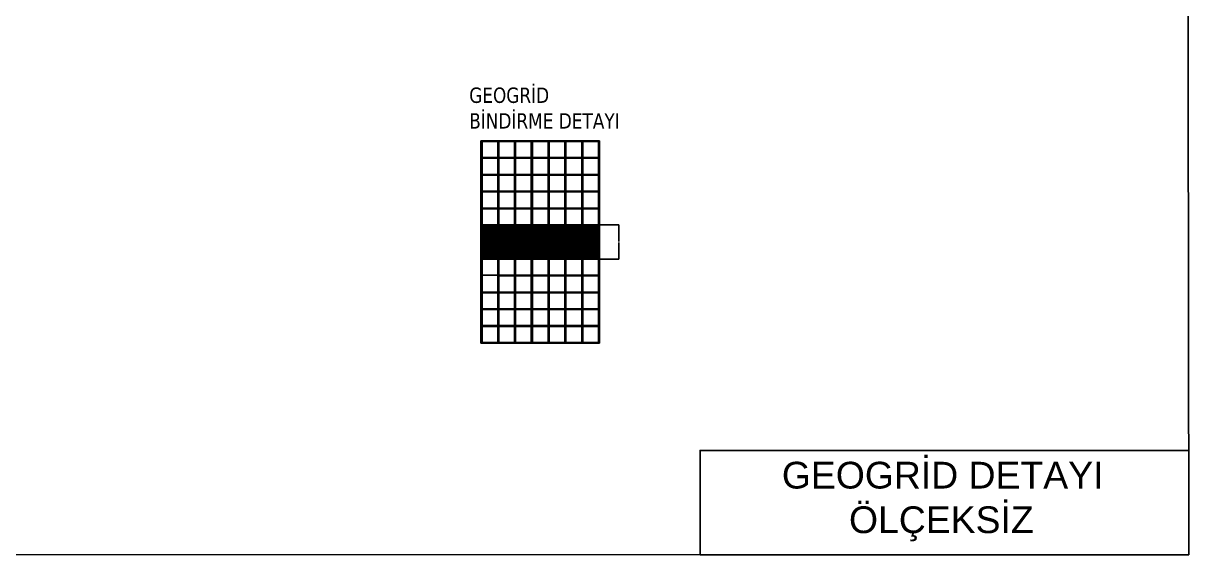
# Model space of a CAD drawing. Header units: millimetres. Extents: x -2888 to 18917, y -816 to 5133.
# Drawn here: x 16307 to 18917, y -816 to 373 of the extents above; entities that cross this region are included whole.
import ezdxf

# ---------------------------------------------------------------- set-up
doc = ezdxf.new("R2010")
doc.units = ezdxf.units.MM
for name, color, linetype in [('CPD_antet2', 190, 'Continuous'), ('DIM', 140, 'Continuous'), ('iksa shotcrete', 2, 'Continuous'), ('iksa ölçü', 7, 'Continuous'), ('Yazı', 30, 'Continuous')]:
    doc.layers.add(name, color=color, linetype=linetype)
doc.styles.add('ARIAL', font='arial.ttf', dxfattribs={"width": 0.8})
doc.styles.get("Standard").update_dxf_attribs({"font": 'arial.ttf'})
doc.dimstyles.get("Standard").update_dxf_attribs({"dimtxt": 0.18, "dimasz": 0.18, "dimexe": 0.18, "dimexo": 0.0625, "dimgap": 0.09, "dimtad": 0, "dimtih": 1, "dimtoh": 1, "dimdec": 4, "dimzin": 0, "dimdsep": 46, "dimtxsty": 'Standard', "dimcen": 0.09, "dimadec": 0, "dimazin": 0, "dimtfac": 1, "dimtdec": 4, "dimtofl": 0, "dimtmove": 0, "dimatfit": 3, "dimfxl": 1, "dimtolj": 1, "dimtzin": 0, "dimarcsym": 0})
pattern_1 = [(45, (7682.4064, -2165.429), (-2.8155646, 2.8155646), []), (45, (7685.222, -2165.429), (-2.8155646, 2.8155646), [4.9772621, -0.9954524, 0, -0.9954524])]

# ---------------------------------------------------------------- blocks, each defined once
blk = doc.blocks.new('*D51')
at = {"layer": 'Defpoints', "color": 0}
for p in [(17597.5, -77.7), (17597.5, -154.4), (17640.3, -154.4)]:
    blk.add_point(p, dxfattribs=at)
at = {"layer": 'DIM', "color": 0, "lineweight": -2}
for p, q in [((17597.6, -77.7), (17640.4, -77.7)), ((17640.3, -77.8), (17640.3, -115.1)), ((17640.3, -154.4), (17640.3, -117.1)), ((17597.6, -154.4), (17640.4, -154.4))]:
    blk.add_line(p, q, dxfattribs=at)
at = {"layer": 'DIM', "color": 0}
for points in [[(17640.2, -77.8), (17640.3, -77.8), (17640.3, -77.7)], [(17640.2, -154.4), (17640.3, -154.4), (17640.3, -154.4)]]:
    blk.add_solid(points, dxfattribs=at)
at = {"layer": 'DIM', "color": 1, "insert": (17640.3, -116.1), "char_height": 0.18, "attachment_point": 5, "rotation": 90}
blk.add_mtext('\\A1;{\\H1.5x;MİN. 20CM}', dxfattribs=at)

msp = doc.modelspace()

# ---------------------------------------------------------------- hatches: boundary and pattern name
at = {"layer": 'iksa ölçü', "ltscale": 1.3}
h = msp.add_hatch(dxfattribs=at)
h.set_pattern_fill('ANSI35', color=256, scale=0.627057, style=0)
h.set_pattern_definition(pattern_1)
h.paths.add_polyline_path([(17369.2177, -115.3156), (17369.2177, -79.1971), (17334.1025, -79.1971), (17334.1025, -115.3156)])
h.paths.add_polyline_path([(17369.2177, -152.939), (17369.2177, -116.8205), (17334.1025, -116.8205), (17334.1025, -152.939)])
h = msp.add_hatch(dxfattribs=at)
h.set_pattern_fill('ANSI35', color=256, scale=0.627057, style=0)
h.set_pattern_definition(pattern_1)
h.paths.add_polyline_path([(17406.8411, -79.1971), (17371.7259, -79.1971), (17371.7259, -115.3156), (17406.8411, -115.3156)])
h.paths.add_polyline_path([(17444.4645, -79.1971), (17409.3493, -79.1971), (17409.3493, -115.3156), (17444.4645, -115.3156)])
h.paths.add_polyline_path([(17444.4645, -116.8205), (17409.3493, -116.8205), (17409.3493, -152.939), (17444.4645, -152.939)])
h.paths.add_polyline_path([(17406.8411, -116.8205), (17371.7259, -116.8205), (17371.7259, -152.939), (17406.8411, -152.939)])
h = msp.add_hatch(dxfattribs=at)
h.set_pattern_fill('ANSI35', color=256, scale=0.627057, style=0)
h.set_pattern_definition([(45, (7757.6532, -2165.429), (-2.8155646, 2.8155646), []), (45, (7760.4688, -2165.429), (-2.8155646, 2.8155646), [4.9772621, -0.9954524, 0, -0.9954524])])
h.paths.add_polyline_path([(17482.0879, -79.1971), (17446.9727, -79.1971), (17446.9727, -115.3156), (17482.0879, -115.3156)])
h.paths.add_polyline_path([(17519.7113, -79.1971), (17484.5961, -79.1971), (17484.5961, -115.3156), (17519.7113, -115.3156)])
h.paths.add_polyline_path([(17519.7113, -116.8205), (17484.5961, -116.8205), (17484.5961, -152.939), (17519.7113, -152.939)])
h.paths.add_polyline_path([(17482.0879, -116.8205), (17446.9727, -116.8205), (17446.9727, -152.939), (17482.0879, -152.939)])
h = msp.add_hatch(dxfattribs=at)
h.set_pattern_fill('ANSI35', color=256, scale=0.627057, style=0)
h.set_pattern_definition([(45, (7832.9, -2165.429), (-2.8155646, 2.8155646), []), (45, (7835.7156, -2165.429), (-2.8155646, 2.8155646), [4.9772621, -0.9954524, 0, -0.9954524])])
h.paths.add_polyline_path([(17557.3347, -79.1971), (17522.2195, -79.1971), (17522.2195, -115.3156), (17557.3347, -115.3156)])
h.paths.add_polyline_path([(17594.9581, -79.1971), (17559.8429, -79.1971), (17559.8429, -115.3156), (17594.9581, -115.3156)])
h.paths.add_polyline_path([(17594.9581, -116.8205), (17559.8429, -116.8205), (17559.8429, -152.939), (17594.9581, -152.939)])
h.paths.add_polyline_path([(17557.3347, -116.8205), (17522.2195, -116.8205), (17522.2195, -152.939), (17557.3347, -152.939)])

# ---------------------------------------------------------------- linework, layer by layer
at = {"layer": 'CPD_antet2', "ltscale": 0.1}
for points in [[(2463.5611, -812.5803), (18916.8534, -816.106), (18908.9418, 5132.632), (2463.5611, 5107.77)], [(18916.8534, -582.5477), (17822.7006, -582.5477), (17822.7006, -816.106), (18916.8534, -816.106)]]:
    msp.add_lwpolyline(points, close=True, dxfattribs=at)
at = {"layer": 'iksa shotcrete'}
for p, q in [((17331.5943, -154.4439, -4082152320.988), (17331.5943, 110.4248, -4082152320.988)), ((17334.1025, 72.8014, -4082152320.988), (17334.1025, 108.9199, -4082152320.988)), ((17369.2177, 72.8014, -4082152320.988), (17369.2177, 108.9199, -4082152320.988)), ((17371.7259, 72.8014, -4082152320.988), (17371.7259, 108.9199, -4082152320.988)), ((17406.8411, 72.8014, -4082152320.988), (17406.8411, 108.9199, -4082152320.988)), ((17409.3493, 72.8014, -4082152320.988), (17409.3493, 108.9199, -4082152320.988)), ((17444.4645, 72.8014, -4082152320.988), (17444.4645, 108.9199, -4082152320.988)), ((17446.9727, 72.8014, -4082152320.988), (17446.9727, 108.9199, -4082152320.988)), ((17482.0879, 72.8014, -4082152320.988), (17482.0879, 108.9199, -4082152320.988)), ((17484.5961, 72.8014, -4082152320.988), (17484.5961, 108.9199, -4082152320.988)), ((17519.7113, 72.8014, -4082152320.988), (17519.7113, 108.9199, -4082152320.988)), ((17522.2195, 72.8014, -4082152320.988), (17522.2195, 108.9199, -4082152320.988)), ((17557.3347, 72.8014, -4082152320.988), (17557.3347, 108.9199, -4082152320.988)), ((17559.8429, 72.8014, -4082152320.988), (17559.8429, 108.9199, -4082152320.988)), ((17594.9581, 72.8014, -4082152320.988), (17594.9581, 108.9199, -4082152320.988)), ((17597.4663, -154.4439, -4082152320.988), (17597.4663, 110.4248, -4082152320.988)), ((17334.1025, 35.178, -4082152320.988), (17334.1025, 71.2965, -4082152320.988)), ((17369.2177, 35.178, -4082152320.988), (17369.2177, 71.2965, -4082152320.988)), ((17371.7259, 35.178, -4082152320.988), (17371.7259, 71.2965, -4082152320.988)), ((17406.8411, 35.178, -4082152320.988), (17406.8411, 71.2965, -4082152320.988)), ((17409.3493, 35.178, -4082152320.988), (17409.3493, 71.2965, -4082152320.988)), ((17444.4645, 35.178, -4082152320.988), (17444.4645, 71.2965, -4082152320.988)), ((17446.9727, 35.178, -4082152320.988), (17446.9727, 71.2965, -4082152320.988)), ((17482.0879, 35.178, -4082152320.988), (17482.0879, 71.2965, -4082152320.988)), ((17484.5961, 35.178, -4082152320.988), (17484.5961, 71.2965, -4082152320.988)), ((17519.7113, 35.178, -4082152320.988), (17519.7113, 71.2965, -4082152320.988)), ((17522.2195, 35.178, -4082152320.988), (17522.2195, 71.2965, -4082152320.988)), ((17557.3347, 35.178, -4082152320.988), (17557.3347, 71.2965, -4082152320.988)), ((17559.8429, 35.178, -4082152320.988), (17559.8429, 71.2965, -4082152320.988)), ((17594.9581, 35.178, -4082152320.988), (17594.9581, 71.2965, -4082152320.988)), ((17334.1025, -2.4454, -4082152320.988), (17334.1025, 33.6731, -4082152320.988)), ((17369.2177, -2.4454, -4082152320.988), (17369.2177, 33.6731, -4082152320.988)), ((17371.7259, -2.4454, -4082152320.988), (17371.7259, 33.6731, -4082152320.988)), ((17406.8411, -2.4454, -4082152320.988), (17406.8411, 33.6731, -4082152320.988)), ((17409.3493, -2.4454, -4082152320.988), (17409.3493, 33.6731, -4082152320.988)), ((17444.4645, -2.4454, -4082152320.988), (17444.4645, 33.6731, -4082152320.988)), ((17446.9727, -2.4454, -4082152320.988), (17446.9727, 33.6731, -4082152320.988)), ((17482.0879, -2.4454, -4082152320.988), (17482.0879, 33.6731, -4082152320.988)), ((17484.5961, -2.4454, -4082152320.988), (17484.5961, 33.6731, -4082152320.988)), ((17519.7113, -2.4454, -4082152320.988), (17519.7113, 33.6731, -4082152320.988)), ((17522.2195, -2.4454, -4082152320.988), (17522.2195, 33.6731, -4082152320.988)), ((17557.3347, -2.4454, -4082152320.988), (17557.3347, 33.6731, -4082152320.988)), ((17559.8429, -2.4454, -4082152320.988), (17559.8429, 33.6731, -4082152320.988)), ((17594.9581, -2.4454, -4082152320.988), (17594.9581, 33.6731, -4082152320.988)), ((17334.1025, -40.0688, -4082152320.988), (17334.1025, -3.9503, -4082152320.988)), ((17369.2177, -40.0688, -4082152320.988), (17369.2177, -3.9503, -4082152320.988)), ((17371.7259, -40.0688, -4082152320.988), (17371.7259, -3.9503, -4082152320.988)), ((17406.8411, -40.0688, -4082152320.988), (17406.8411, -3.9503, -4082152320.988)), ((17409.3493, -40.0688, -4082152320.988), (17409.3493, -3.9503, -4082152320.988)), ((17444.4645, -40.0688, -4082152320.988), (17444.4645, -3.9503, -4082152320.988)), ((17446.9727, -40.0688, -4082152320.988), (17446.9727, -3.9503, -4082152320.988)), ((17482.0879, -40.0688, -4082152320.988), (17482.0879, -3.9503, -4082152320.988)), ((17484.5961, -40.0688, -4082152320.988), (17484.5961, -3.9503, -4082152320.988)), ((17519.7113, -40.0688, -4082152320.988), (17519.7113, -3.9503, -4082152320.988)), ((17522.2195, -40.0688, -4082152320.988), (17522.2195, -3.9503, -4082152320.988)), ((17557.3347, -40.0688, -4082152320.988), (17557.3347, -3.9503, -4082152320.988)), ((17559.8429, -40.0688, -4082152320.988), (17559.8429, -3.9503, -4082152320.988)), ((17594.9581, -40.0688, -4082152320.988), (17594.9581, -3.9503, -4082152320.988)), ((17334.1025, -77.6922, -4082152320.988), (17334.1025, -41.5737, -4082152320.988)), ((17369.2177, -77.6922, -4082152320.988), (17369.2177, -41.5737, -4082152320.988)), ((17371.7259, -77.6922, -4082152320.988), (17371.7259, -41.5737, -4082152320.988)), ((17406.8411, -77.6922, -4082152320.988), (17406.8411, -41.5737, -4082152320.988)), ((17409.3493, -77.6922, -4082152320.988), (17409.3493, -41.5737, -4082152320.988)), ((17444.4645, -77.6922, -4082152320.988), (17444.4645, -41.5737, -4082152320.988)), ((17446.9727, -77.6922, -4082152320.988), (17446.9727, -41.5737, -4082152320.988)), ((17482.0879, -77.6922, -4082152320.988), (17482.0879, -41.5737, -4082152320.988)), ((17484.5961, -77.6922, -4082152320.988), (17484.5961, -41.5737, -4082152320.988)), ((17519.7113, -77.6922, -4082152320.988), (17519.7113, -41.5737, -4082152320.988)), ((17522.2195, -77.6922, -4082152320.988), (17522.2195, -41.5737, -4082152320.988)), ((17522.2195, -77.6922, -4082152320.988), (17522.2195, -41.5737, -4082152320.988)), ((17557.3347, -77.6922, -4082152320.988), (17557.3347, -41.5737, -4082152320.988)), ((17557.3347, -77.6922, -4082152320.988), (17557.3347, -41.5737, -4082152320.988)), ((17559.8429, -77.6922, -4082152320.988), (17559.8429, -41.5737, -4082152320.988)), ((17559.8429, -77.6922, -4082152320.988), (17559.8429, -41.5737, -4082152320.988)), ((17594.9581, -77.6922, -4082152320.988), (17594.9581, -41.5737, -4082152320.988)), ((17594.9581, -77.6922, -4082152320.988), (17594.9581, -41.5737, -4082152320.988)), ((17597.4663, -77.6922, -4082152320.988), (17597.4663, -41.5737, -4082152320.988)), ((17331.5943, -342.5609, -4082152320.988), (17331.5943, -77.6922, -4082152320.988)), ((17597.4663, -342.5609, -4082152320.988), (17597.4663, -77.6922, -4082152320.988)), ((17334.1025, -115.3156, -4082152320.988), (17334.1025, -79.1971, -4082152320.988)), ((17369.2177, -115.3156, -4082152320.988), (17369.2177, -79.1971, -4082152320.988)), ((17371.7259, -115.3156, -4082152320.988), (17371.7259, -79.1971, -4082152320.988)), ((17406.8411, -115.3156, -4082152320.988), (17406.8411, -79.1971, -4082152320.988)), ((17409.3493, -115.3156, -4082152320.988), (17409.3493, -79.1971, -4082152320.988)), ((17444.4645, -115.3156, -4082152320.988), (17444.4645, -79.1971, -4082152320.988)), ((17446.9727, -115.3156, -4082152320.988), (17446.9727, -79.1971, -4082152320.988)), ((17482.0879, -115.3156, -4082152320.988), (17482.0879, -79.1971, -4082152320.988)), ((17484.5961, -115.3156, -4082152320.988), (17484.5961, -79.1971, -4082152320.988)), ((17519.7113, -115.3156, -4082152320.988), (17519.7113, -79.1971, -4082152320.988)), ((17522.2195, -115.3156, -4082152320.988), (17522.2195, -79.1971, -4082152320.988)), ((17522.2195, -115.3156, -4082152320.988), (17522.2195, -79.1971, -4082152320.988)), ((17557.3347, -115.3156, -4082152320.988), (17557.3347, -79.1971, -4082152320.988)), ((17557.3347, -115.3156, -4082152320.988), (17557.3347, -79.1971, -4082152320.988)), ((17559.8429, -115.3156, -4082152320.988), (17559.8429, -79.1971, -4082152320.988)), ((17559.8429, -115.3156, -4082152320.988), (17559.8429, -79.1971, -4082152320.988)), ((17594.9581, -115.3156, -4082152320.988), (17594.9581, -79.1971, -4082152320.988)), ((17594.9581, -115.3156, -4082152320.988), (17594.9581, -79.1971, -4082152320.988)), ((17597.4663, -115.3156, -4082152320.988), (17597.4663, -79.1971, -4082152320.988)), ((17334.1025, -152.939, -4082152320.988), (17334.1025, -116.8205, -4082152320.988)), ((17369.2177, -152.939, -4082152320.988), (17369.2177, -116.8205, -4082152320.988)), ((17371.7259, -152.939, -4082152320.988), (17371.7259, -116.8205, -4082152320.988)), ((17406.8411, -152.939, -4082152320.988), (17406.8411, -116.8205, -4082152320.988)), ((17409.3493, -152.939, -4082152320.988), (17409.3493, -116.8205, -4082152320.988)), ((17444.4645, -152.939, -4082152320.988), (17444.4645, -116.8205, -4082152320.988)), ((17446.9727, -152.939, -4082152320.988), (17446.9727, -116.8205, -4082152320.988)), ((17482.0879, -152.939, -4082152320.988), (17482.0879, -116.8205, -4082152320.988)), ((17484.5961, -152.939, -4082152320.988), (17484.5961, -116.8205, -4082152320.988)), ((17519.7113, -152.939, -4082152320.988), (17519.7113, -116.8205, -4082152320.988)), ((17522.2195, -152.939, -4082152320.988), (17522.2195, -116.8205, -4082152320.988)), ((17522.2195, -152.939, -4082152320.988), (17522.2195, -116.8205, -4082152320.988)), ((17557.3347, -152.939, -4082152320.988), (17557.3347, -116.8205, -4082152320.988)), ((17557.3347, -152.939, -4082152320.988), (17557.3347, -116.8205, -4082152320.988)), ((17559.8429, -152.939, -4082152320.988), (17559.8429, -116.8205, -4082152320.988)), ((17559.8429, -152.939, -4082152320.988), (17559.8429, -116.8205, -4082152320.988)), ((17594.9581, -152.939, -4082152320.988), (17594.9581, -116.8205, -4082152320.988)), ((17594.9581, -152.939, -4082152320.988), (17594.9581, -116.8205, -4082152320.988)), ((17597.4663, -152.939, -4082152320.988), (17597.4663, -116.8205, -4082152320.988)), ((17334.1025, -190.5624, -4082152320.988), (17334.1025, -154.4439, -4082152320.988)), ((17369.2177, -190.5624, -4082152320.988), (17369.2177, -154.4439, -4082152320.988)), ((17371.7259, -190.5624, -4082152320.988), (17371.7259, -154.4439, -4082152320.988)), ((17406.8411, -190.5624, -4082152320.988), (17406.8411, -154.4439, -4082152320.988)), ((17409.3493, -190.5624, -4082152320.988), (17409.3493, -154.4439, -4082152320.988)), ((17444.4645, -190.5624, -4082152320.988), (17444.4645, -154.4439, -4082152320.988)), ((17446.9727, -190.5624, -4082152320.988), (17446.9727, -154.4439, -4082152320.988)), ((17482.0879, -190.5624, -4082152320.988), (17482.0879, -154.4439, -4082152320.988)), ((17484.5961, -190.5624, -4082152320.988), (17484.5961, -154.4439, -4082152320.988)), ((17519.7113, -190.5624, -4082152320.988), (17519.7113, -154.4439, -4082152320.988)), ((17522.2195, -190.5624, -4082152320.988), (17522.2195, -154.4439, -4082152320.988)), ((17557.3347, -190.5624, -4082152320.988), (17557.3347, -154.4439, -4082152320.988)), ((17559.8429, -190.5624, -4082152320.988), (17559.8429, -154.4439, -4082152320.988)), ((17594.9581, -190.5624, -4082152320.988), (17594.9581, -154.4439, -4082152320.988)), ((17334.1025, -228.1858, -4082152320.988), (17334.1025, -192.0673, -4082152320.988)), ((17369.2177, -228.1858, -4082152320.988), (17369.2177, -192.0673, -4082152320.988)), ((17371.7259, -228.1858, -4082152320.988), (17371.7259, -192.0673, -4082152320.988)), ((17406.8411, -228.1858, -4082152320.988), (17406.8411, -192.0673, -4082152320.988)), ((17409.3493, -228.1858, -4082152320.988), (17409.3493, -192.0673, -4082152320.988)), ((17444.4645, -228.1858, -4082152320.988), (17444.4645, -192.0673, -4082152320.988)), ((17446.9727, -228.1858, -4082152320.988), (17446.9727, -192.0673, -4082152320.988)), ((17482.0879, -228.1858, -4082152320.988), (17482.0879, -192.0673, -4082152320.988)), ((17484.5961, -228.1858, -4082152320.988), (17484.5961, -192.0673, -4082152320.988)), ((17519.7113, -228.1858, -4082152320.988), (17519.7113, -192.0673, -4082152320.988)), ((17522.2195, -228.1858, -4082152320.988), (17522.2195, -192.0673, -4082152320.988)), ((17557.3347, -228.1858, -4082152320.988), (17557.3347, -192.0673, -4082152320.988)), ((17559.8429, -228.1858, -4082152320.988), (17559.8429, -192.0673, -4082152320.988)), ((17594.9581, -228.1858, -4082152320.988), (17594.9581, -192.0673, -4082152320.988)), ((17334.1025, -265.8092, -4082152320.988), (17334.1025, -229.6907, -4082152320.988)), ((17369.2177, -265.8092, -4082152320.988), (17369.2177, -229.6907, -4082152320.988)), ((17371.7259, -265.8092, -4082152320.988), (17371.7259, -229.6907, -4082152320.988)), ((17406.8411, -265.8092, -4082152320.988), (17406.8411, -229.6907, -4082152320.988)), ((17409.3493, -265.8092, -4082152320.988), (17409.3493, -229.6907, -4082152320.988)), ((17444.4645, -265.8092, -4082152320.988), (17444.4645, -229.6907, -4082152320.988)), ((17446.9727, -265.8092, -4082152320.988), (17446.9727, -229.6907, -4082152320.988)), ((17482.0879, -265.8092, -4082152320.988), (17482.0879, -229.6907, -4082152320.988)), ((17484.5961, -265.8092, -4082152320.988), (17484.5961, -229.6907, -4082152320.988)), ((17519.7113, -265.8092, -4082152320.988), (17519.7113, -229.6907, -4082152320.988)), ((17522.2195, -265.8092, -4082152320.988), (17522.2195, -229.6907, -4082152320.988)), ((17557.3347, -265.8092, -4082152320.988), (17557.3347, -229.6907, -4082152320.988)), ((17559.8429, -265.8092, -4082152320.988), (17559.8429, -229.6907, -4082152320.988)), ((17594.9581, -265.8092, -4082152320.988), (17594.9581, -229.6907, -4082152320.988)), ((17334.1025, -303.4326, -4082152320.988), (17334.1025, -267.3141, -4082152320.988)), ((17369.2177, -303.4326, -4082152320.988), (17369.2177, -267.3141, -4082152320.988)), ((17371.7259, -303.4326, -4082152320.988), (17371.7259, -267.3141, -4082152320.988)), ((17406.8411, -303.4326, -4082152320.988), (17406.8411, -267.3141, -4082152320.988)), ((17409.3493, -303.4326, -4082152320.988), (17409.3493, -267.3141, -4082152320.988)), ((17444.4645, -303.4326, -4082152320.988), (17444.4645, -267.3141, -4082152320.988)), ((17446.9727, -303.4326, -4082152320.988), (17446.9727, -267.3141, -4082152320.988)), ((17482.0879, -303.4326, -4082152320.988), (17482.0879, -267.3141, -4082152320.988)), ((17484.5961, -303.4326, -4082152320.988), (17484.5961, -267.3141, -4082152320.988)), ((17519.7113, -303.4326, -4082152320.988), (17519.7113, -267.3141, -4082152320.988)), ((17522.2195, -303.4326, -4082152320.988), (17522.2195, -267.3141, -4082152320.988)), ((17557.3347, -303.4326, -4082152320.988), (17557.3347, -267.3141, -4082152320.988)), ((17559.8429, -303.4326, -4082152320.988), (17559.8429, -267.3141, -4082152320.988)), ((17594.9581, -303.4326, -4082152320.988), (17594.9581, -267.3141, -4082152320.988)), ((17334.1025, -341.056, -4082152320.988), (17334.1025, -304.9375, -4082152320.988)), ((17369.2177, -341.056, -4082152320.988), (17369.2177, -304.9375, -4082152320.988)), ((17371.7259, -341.056, -4082152320.988), (17371.7259, -304.9375, -4082152320.988)), ((17406.8411, -341.056, -4082152320.988), (17406.8411, -304.9375, -4082152320.988)), ((17409.3493, -341.056, -4082152320.988), (17409.3493, -304.9375, -4082152320.988)), ((17444.4645, -341.056, -4082152320.988), (17444.4645, -304.9375, -4082152320.988)), ((17446.9727, -341.056, -4082152320.988), (17446.9727, -304.9375, -4082152320.988)), ((17482.0879, -341.056, -4082152320.988), (17482.0879, -304.9375, -4082152320.988)), ((17484.5961, -341.056, -4082152320.988), (17484.5961, -304.9375, -4082152320.988)), ((17519.7113, -341.056, -4082152320.988), (17519.7113, -304.9375, -4082152320.988)), ((17522.2195, -341.056, -4082152320.988), (17522.2195, -304.9375, -4082152320.988)), ((17557.3347, -341.056, -4082152320.988), (17557.3347, -304.9375, -4082152320.988)), ((17559.8429, -341.056, -4082152320.988), (17559.8429, -304.9375, -4082152320.988)), ((17594.9581, -341.056, -4082152320.988), (17594.9581, -304.9375, -4082152320.988))]:
    msp.add_line(p, q, dxfattribs=at)
at = {"layer": 'iksa ölçü', "ltscale": 1.3}
for p, q in [((17331.5943, 110.4248, -4082152320.988), (17369.2177, 110.4248, -4082152320.988)), ((17331.5943, 110.4248, -4082152320.988), (17597.4663, 110.4248, -4082152320.988)), ((17331.5943, 108.9199, -4082152320.988), (17369.2177, 108.9199, -4082152320.988)), ((17369.2177, 108.9199, -4082152320.988), (17597.4663, 108.9199, -4082152320.988)), ((17331.5943, 72.8014, -4082152320.988), (17369.2177, 72.8014, -4082152320.988)), ((17331.5943, 72.8014, -4082152320.988), (17597.4663, 72.8014, -4082152320.988)), ((17331.5943, 71.2965, -4082152320.988), (17369.2177, 71.2965, -4082152320.988)), ((17369.2177, 71.2965, -4082152320.988), (17597.4663, 71.2965, -4082152320.988)), ((17331.5943, 35.178, -4082152320.988), (17369.2177, 35.178, -4082152320.988)), ((17331.5943, 35.178, -4082152320.988), (17597.4663, 35.178, -4082152320.988)), ((17331.5943, 33.6731, -4082152320.988), (17369.2177, 33.6731, -4082152320.988)), ((17369.2177, 33.6731, -4082152320.988), (17597.4663, 33.6731, -4082152320.988)), ((17331.5943, -2.4454, -4082152320.988), (17369.2177, -2.4454, -4082152320.988)), ((17331.5943, -2.4454, -4082152320.988), (17597.4663, -2.4454, -4082152320.988)), ((17331.5943, -3.9503, -4082152320.988), (17369.2177, -3.9503, -4082152320.988)), ((17369.2177, -3.9503, -4082152320.988), (17597.4663, -3.9503, -4082152320.988)), ((17331.5943, -40.0688, -4082152320.988), (17369.2177, -40.0688, -4082152320.988)), ((17331.5943, -40.0688, -4082152320.988), (17597.4663, -40.0688, -4082152320.988)), ((17331.5943, -41.5737, -4082152320.988), (17369.2177, -41.5737, -4082152320.988)), ((17369.2177, -41.5737, -4082152320.988), (17597.4663, -41.5737, -4082152320.988)), ((17331.5943, -77.6922, -4082152320.988), (17369.2177, -77.6922, -4082152320.988)), ((17331.5943, -77.6922, -4082152320.988), (17597.4663, -77.6922, -4082152320.988)), ((17519.7113, -77.6922, -4082152320.988), (17557.3347, -77.6922, -4082152320.988)), ((17331.5943, -79.1971, -4082152320.988), (17369.2177, -79.1971, -4082152320.988)), ((17369.2177, -79.1971, -4082152320.988), (17597.4663, -79.1971, -4082152320.988)), ((17519.7113, -79.1971, -4082152320.988), (17557.3347, -79.1971, -4082152320.988)), ((17331.5943, -115.3156, -4082152320.988), (17369.2177, -115.3156, -4082152320.988)), ((17331.5943, -115.3156, -4082152320.988), (17519.7113, -115.3156, -4082152320.988)), ((17331.5943, -116.8205, -4082152320.988), (17369.2177, -116.8205, -4082152320.988)), ((17369.2177, -116.8205, -4082152320.988), (17597.4663, -116.8205, -4082152320.988)), ((17519.7113, -115.3156, -4082152320.988), (17597.4663, -115.3156, -4082152320.988)), ((17519.7113, -115.3156, -4082152320.988), (17557.3347, -115.3156, -4082152320.988)), ((17519.7113, -116.8205, -4082152320.988), (17557.3347, -116.8205, -4082152320.988)), ((17331.5943, -152.939, -4082152320.988), (17369.2177, -152.939, -4082152320.988)), ((17331.5943, -152.939, -4082152320.988), (17597.4663, -152.939, -4082152320.988)), ((17331.5943, -154.4439, -4082152320.988), (17369.2177, -154.4439, -4082152320.988)), ((17369.2177, -154.4439, -4082152320.988), (17597.4663, -154.4439, -4082152320.988)), ((17519.7113, -152.939, -4082152320.988), (17557.3347, -152.939, -4082152320.988)), ((17519.7113, -154.4439, -4082152320.988), (17557.3347, -154.4439, -4082152320.988)), ((17331.5943, -190.5624, -4082152320.988), (17597.4663, -190.5624, -4082152320.988)), ((17369.2177, -192.0673, -4082152320.988), (17597.4663, -192.0673, -4082152320.988)), ((17331.5943, -228.1858, -4082152320.988), (17369.2177, -228.1858, -4082152320.988)), ((17331.5943, -228.1858, -4082152320.988), (17597.4663, -228.1858, -4082152320.988)), ((17331.5943, -229.6907, -4082152320.988), (17369.2177, -229.6907, -4082152320.988)), ((17369.2177, -229.6907, -4082152320.988), (17597.4663, -229.6907, -4082152320.988)), ((17331.5943, -265.8092, -4082152320.988), (17369.2177, -265.8092, -4082152320.988)), ((17331.5943, -265.8092, -4082152320.988), (17597.4663, -265.8092, -4082152320.988)), ((17331.5943, -267.3141, -4082152320.988), (17369.2177, -267.3141, -4082152320.988)), ((17369.2177, -267.3141, -4082152320.988), (17597.4663, -267.3141, -4082152320.988)), ((17331.5943, -303.4326, -4082152320.988), (17369.2177, -303.4326, -4082152320.988)), ((17331.5943, -303.4326, -4082152320.988), (17519.7113, -303.4326, -4082152320.988)), ((17331.5943, -304.9375, -4082152320.988), (17369.2177, -304.9375, -4082152320.988)), ((17369.2177, -304.9375, -4082152320.988), (17597.4663, -304.9375, -4082152320.988)), ((17519.7113, -303.4326, -4082152320.988), (17597.4663, -303.4326, -4082152320.988)), ((17331.5943, -341.056, -4082152320.988), (17369.2177, -341.056, -4082152320.988)), ((17331.5943, -341.056, -4082152320.988), (17597.4663, -341.056, -4082152320.988)), ((17331.5943, -342.5609, -4082152320.988), (17369.2177, -342.5609, -4082152320.988)), ((17369.2177, -342.5609, -4082152320.988), (17597.4663, -342.5609, -4082152320.988))]:
    msp.add_line(p, q, dxfattribs=at)

# ---------------------------------------------------------------- texts
at = {"color": 7, "insert": (17447.8027, -608.1438), "char_height": 59.8752, "attachment_point": 1}
msp.add_mtext_dynamic_manual_height_columns('{\\W8.00245;   }GEOGRİD DETAYI\\P{\\W7.62003;    }ÖLÇEKSİZ', width=1824.247824, gutter_width=997.92, heights=[0], dxfattribs=at)
at = {"layer": 'Yazı', "ltscale": 5, "insert": (17305.4566, 229.7147, -4082152320.988), "char_height": 34.488115, "width": 855.804082, "attachment_point": 1, "style": 'ARIAL'}
msp.add_mtext('{\\fVerdana|b0|i0|c162|p34;GEOGRİD\\PBİNDİRME DETAYI}', dxfattribs=at)

# ---------------------------------------------------------------- dimensions: what is measured, and where the dimension line sits
at = {"layer": 'DIM'}
dim = msp.add_linear_dim(base=(17640.2603, -154.4439, -913125835.9103), p1=(17597.4663, -77.6922, -913125835.9103), p2=(17597.4663, -154.4439, -913125835.9103), angle=90, text='{\\H1.5x;MİN. 20CM}', dimstyle='Standard', override={"dimscale": 0.9, "dimtxt": 0.2, "dimasz": 0.1, "dimexe": 0.2, "dimexo": 0.2, "dimtih": 0, "dimtoh": 0, "dimdec": 0, "dimlfac": 200, "dimclrt": 1, "dimfxl": 0.075}, dxfattribs=at)
dim.commit()
dim.dimension.update_dxf_attribs({"geometry": '*D51', "text_midpoint": (17640.2603, -116.068, -913125835.9103)})

doc.saveas('drawing.dxf')
